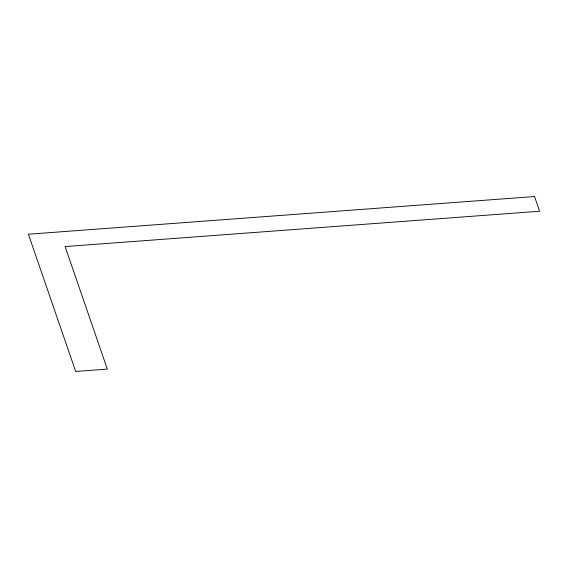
<?xml version="1.0" encoding="UTF-8"?>
<svg xmlns="http://www.w3.org/2000/svg" width="568" height="568" viewBox="0 0 568 568"><rect width="100%" height="100%" fill="white"/><g stroke="black" fill="none" stroke-linecap="round" stroke-linejoin="round"><path stroke-width="0.85" d="M534.531 196.535L28.4 234.222L75.693 371.465L107.324 369.108L65.1 246.569L539.6 211.239L534.531 196.535"/></g></svg>
